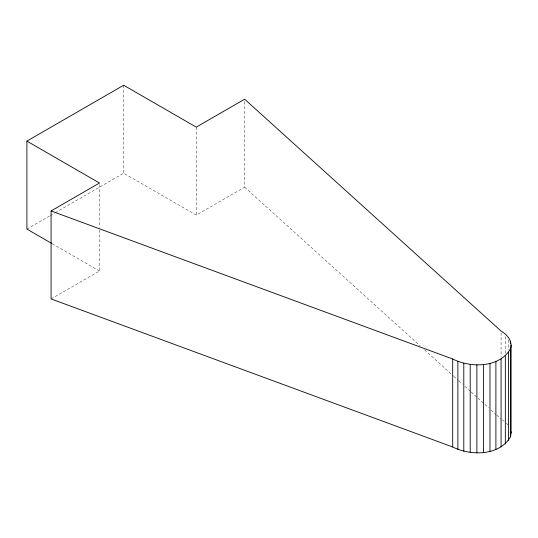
<?xml version="1.0" encoding="UTF-8"?>
<svg xmlns="http://www.w3.org/2000/svg" width="538" height="538" viewBox="0 0 538 538"><rect width="100%" height="100%" fill="white"/><g stroke="black" fill="none" stroke-linecap="round" stroke-linejoin="round"><path stroke-width="0.4" stroke-dasharray="2.69 2.02" d="M26.9 229.087L49.456 216.068M50.182 215.644L54.546 213.122M55.279 212.705L123.673 173.216L196.249 215.119L244.635 187.184L244.635 100.875M51.09 298.926L99.476 270.991L99.476 228.253M52.3 243.754L99.476 270.991M502.297 419.902L504.119 421.187M244.635 187.184L420.165 345.887M424.522 349.828L453.151 375.712M453.776 376.277L458.134 380.218M458.753 380.776L462.485 384.159M464.98 386.405L470.582 391.469M471.201 392.034L477.428 397.663M478.047 398.228L484.274 403.85M484.893 404.415L488.632 407.791M491.12 410.043L496.097 414.542M496.722 415.107L501.08 419.048M506.386 423.177L507.966 424.885M508.497 339.982L508.497 350.036M505.337 336.566L505.337 354.165M501.08 332.74L501.08 357.037M196.249 127.136L196.249 215.119M123.673 85.233L123.673 173.216M99.476 184.682L99.476 227.419"/><path stroke-width="0.81" d="M26.9 141.104L99.476 183.007L51.09 210.943L51.09 298.926L452.693 446.984C470.589 456.002 499.318 456.049 510.441 436.869L510.441 348.88C512.936 341.455 507.273 334.475 501.08 331.058L244.635 99.2L196.249 127.136L123.673 85.233L26.9 141.104L26.9 229.087L51.574 243.337M510.441 436.869L511.1 433.016L511.1 345.026M51.09 210.943L452.693 358.994C470.589 368.012 499.318 368.066 510.441 348.88M510.838 431.476L511.1 433.016M510.441 341.173L510.441 343.688M508.497 352.585L508.497 440.575M505.337 356.001L505.337 443.991M501.08 358.994L501.08 446.984M495.895 361.455L495.895 449.438M489.977 363.278L489.977 451.268M483.561 364.401L483.561 452.391M476.883 364.784L476.883 452.767M470.212 364.401L470.212 452.391M463.796 363.278L463.796 451.268M457.878 361.455L457.878 449.438M452.693 358.994L452.693 446.984"/></g></svg>
